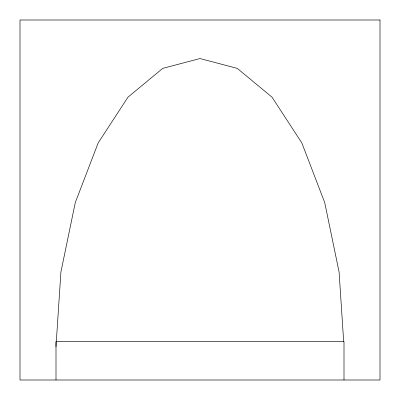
<?xml version="1.0" encoding="UTF-8"?>
<svg xmlns="http://www.w3.org/2000/svg" width="400" height="400" viewBox="0 0 400 400"><rect width="100%" height="100%" fill="white"/><g stroke="black" fill="none" stroke-linecap="round" stroke-linejoin="round"><path stroke-width="0.6" d="M56 346.555L56.175 341.445M56.335 341.445L60.905 272.015L75.29 202.555L98.175 142.91L128 97.14L162.73 68.37L200 58.555L237.27 68.37L272 97.14L301.825 142.91L324.71 202.555L339.095 272.015L343.665 341.445M344 380L344 341.445L56 341.445L56 380M380 20L20 20L20 380L380 380L380 20"/></g></svg>
